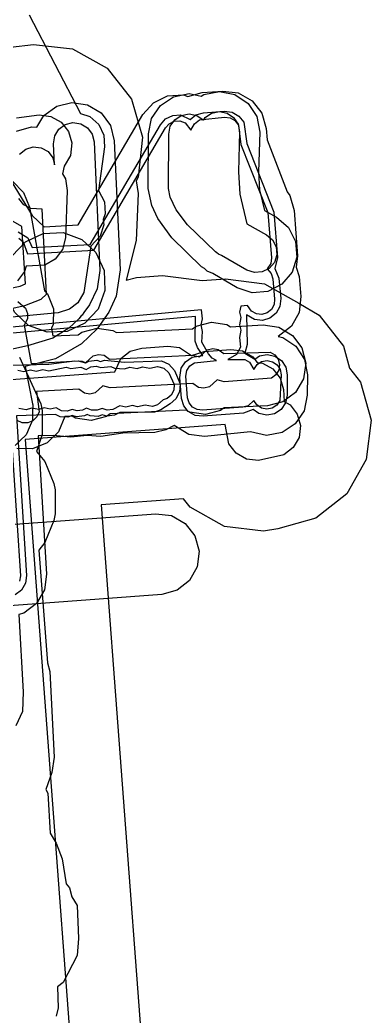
# Model space of a CAD drawing. Header units: metres. Extents: x -3943 to -3664, y 4962 to 6622.
# Drawn here: x -3811.53 to -3794.17, y 5856.15 to 5905.33 of the extents above; entities that cross this region are included whole.
import ezdxf

# ---------------------------------------------------------------- set-up
doc = ezdxf.new("R2010")
doc.units = ezdxf.units.M
doc.layers.add('AI_GREENING_EXCLUSIONS', color=1, linetype='Continuous')

msp = doc.modelspace()

# ---------------------------------------------------------------- linework, layer by layer
at = {"layer": 'AI_GREENING_EXCLUSIONS'}
for points in [[(-3811.069, 5905.572), (-3808.527, 5900.714), (-3808.069, 5900.555), (-3807.632, 5900.166), (-3807.377, 5899.639), (-3807.342, 5899.055), (-3807.64, 5896.908), (-3807.345, 5896.345), (-3807.31, 5895.761), (-3807.411, 5895.472), (-3807.387, 5895.21), (-3807.563, 5894.652), (-3808.021, 5894.16), (-3808.37, 5891.865), (-3808.67, 5891.362), (-3809.082, 5891.041), (-3809.643, 5890.874), (-3816.332, 5890.241)], [(-3811.996, 5903.98), (-3810.86, 5904.122), (-3808.922, 5903.898), (-3807.217, 5902.949), (-3806.005, 5901.42), (-3805.471, 5899.544), (-3805.69, 5897.568), (-3805.788, 5897.39), (-3805.69, 5896.765), (-3805.785, 5894.43), (-3806.276, 5892.475), (-3805.769, 5892.616), (-3804.478, 5892.712), (-3802.513, 5892.458), (-3801.369, 5892.543), (-3799.433, 5892.306), (-3797.735, 5891.345), (-3796.74, 5890.752), (-3795.539, 5889.218), (-3795.237, 5888.137), (-3794.693, 5887.443), (-3794.17, 5885.563), (-3794.406, 5883.627), (-3795.365, 5881.928), (-3796.901, 5880.725), (-3798.781, 5880.202), (-3799.48, 5880.082), (-3801.417, 5880.318), (-3803.116, 5881.277), (-3803.439, 5881.691), (-3807.517, 5881.387), (-3805.442, 5853.809)], [(-3812.148, 5897.667), (-3810.927, 5895.67), (-3810.322, 5895.12), (-3808.644, 5895.214), (-3805.446, 5900.658), (-3804.928, 5901.241), (-3804.225, 5901.581), (-3803.446, 5901.626), (-3803.222, 5901.548), (-3802.526, 5901.741), (-3801.506, 5901.818), (-3800.732, 5901.723), (-3800.052, 5901.34), (-3799.571, 5900.725), (-3799.362, 5899.974), (-3799.306, 5899.4), (-3798.316, 5896.832), (-3798.186, 5896.667), (-3797.976, 5895.915), (-3797.804, 5893.679), (-3797.87, 5893.126), (-3797.732, 5892.66), (-3797.642, 5891.665), (-3797.724, 5890.889), (-3798.097, 5890.203), (-3798.755, 5889.698), (-3798.538, 5889.653), (-3797.892, 5889.215), (-3797.463, 5888.563), (-3797.316, 5887.797), (-3797.323, 5886.797), (-3797.48, 5886.032), (-3797.918, 5885.387), (-3798.57, 5884.958), (-3799.336, 5884.811), (-3800.124, 5884.984), (-3802.402, 5884.759), (-3803.176, 5884.855), (-3803.905, 5885.302), (-3804.314, 5885.084), (-3804.856, 5884.955), (-3806.445, 5884.917), (-3807.525, 5884.766), (-3808.195, 5884.802), (-3809.013, 5884.724), (-3809.89, 5884.814), (-3810.627, 5884.791), (-3810.208, 5877.962), (-3810.313, 5877.189), (-3810.706, 5876.515), (-3811.327, 5876.042), (-3811.58, 5875.976), (-3811.365, 5872.15), (-3811.398, 5871.186), (-3811.724, 5870.477)], [(-3811.702, 5899.838), (-3810.952, 5900.055), (-3810.689, 5900.026), (-3810.338, 5900.606), (-3809.71, 5901.069), (-3808.953, 5901.256), (-3808.181, 5901.14), (-3807.513, 5900.736), (-3807.05, 5900.108), (-3806.863, 5899.351), (-3806.57, 5892.994), (-3806.777, 5891.697), (-3807.14, 5890.901), (-3807.681, 5890.127), (-3807.702, 5890.091), (-3807.71, 5890.084), (-3807.723, 5890.065), (-3808.484, 5889.332), (-3809.76, 5888.588), (-3811.26, 5888.214), (-3810.9, 5886.378), (-3810.9, 5886.36), (-3810.893, 5886.345), (-3810.901, 5885.946), (-3810.902, 5885.594), (-3810.908, 5885.58), (-3810.909, 5885.565), (-3811.071, 5885.194), (-3811.207, 5884.871), (-3811.216, 5884.862), (-3811.221, 5884.85), (-3811.518, 5884.564), (-3811.766, 5884.321)], [(-3811.581, 5894.552), (-3811.373, 5894.375), (-3811.145, 5893.772), (-3807.876, 5893.955), (-3804.325, 5900), (-3804.144, 5900.204), (-3803.898, 5900.323), (-3803.625, 5900.339), (-3803.367, 5900.249), (-3803.073, 5899.881), (-3802.906, 5900.203), (-3802.657, 5900.388), (-3801.409, 5900.521), (-3801.137, 5900.488), (-3800.9, 5900.354), (-3800.731, 5900.139), (-3800.616, 5899.185), (-3799.272, 5895.815), (-3799.1, 5893.579), (-3799.132, 5893.308), (-3799.31, 5893.036), (-3799.104, 5892.805), (-3799.027, 5892.543), (-3798.937, 5891.547), (-3798.965, 5891.275), (-3799.096, 5891.035), (-3799.308, 5890.864), (-3799.57, 5890.786), (-3799.842, 5890.815), (-3800.082, 5890.946), (-3800.273, 5891.225), (-3800.602, 5891.195), (-3800.673, 5890.899), (-3800.603, 5890.635), (-3800.673, 5890.275), (-3800.603, 5890.011), (-3800.673, 5889.651), (-3800.621, 5889.171), (-3800.826, 5888.815), (-3801.257, 5888.554), (-3800.41, 5888.563), (-3800.172, 5888.428), (-3799.964, 5888.069), (-3799.807, 5888.309), (-3799.579, 5888.459), (-3799.311, 5888.51), (-3799.044, 5888.455), (-3798.818, 5888.302), (-3798.667, 5888.074), (-3798.616, 5887.806), (-3798.678, 5886.538), (-3798.831, 5886.312), (-3799.059, 5886.162), (-3799.328, 5886.111), (-3799.595, 5886.166), (-3799.821, 5886.319), (-3799.969, 5886.544), (-3800.24, 5886.277), (-3800.503, 5886.204), (-3802.498, 5886.056), (-3802.769, 5886.089), (-3802.998, 5886.216), (-3803.167, 5886.422), (-3803.247, 5886.677), (-3803.327, 5887.746), (-3803.276, 5888.014), (-3803.126, 5888.242), (-3802.9, 5888.396), (-3801.81, 5888.513), (-3802.033, 5888.635), (-3802.205, 5888.848), (-3802.539, 5889.426), (-3802.498, 5889.942), (-3802.569, 5890.276), (-3802.498, 5890.566), (-3802.555, 5891.017), (-3812.663, 5890.099)], [(-3811.611, 5894.871), (-3811.138, 5894.562), (-3810.923, 5894.085), (-3808.053, 5894.246), (-3804.584, 5900.152), (-3804.325, 5900.443), (-3803.973, 5900.613), (-3803.584, 5900.636), (-3803.112, 5900.416), (-3802.826, 5900.639), (-3802.45, 5900.744), (-3801.431, 5900.821), (-3801.044, 5900.773), (-3800.704, 5900.582), (-3800.463, 5900.274), (-3800.308, 5899.219), (-3798.973, 5895.838), (-3798.801, 5893.603), (-3798.934, 5893.061), (-3798.728, 5892.57), (-3798.638, 5891.574), (-3798.679, 5891.186), (-3798.866, 5890.843), (-3799.169, 5890.598), (-3799.543, 5890.488), (-3799.931, 5890.529), (-3800.32, 5890.772), (-3800.302, 5889.31), (-3800.416, 5888.87), (-3799.922, 5888.586), (-3799.692, 5888.737), (-3799.309, 5888.81), (-3798.927, 5888.732), (-3798.604, 5888.513), (-3798.389, 5888.187), (-3798.316, 5887.804), (-3798.323, 5886.804), (-3798.402, 5886.421), (-3798.621, 5886.099), (-3798.946, 5885.884), (-3799.33, 5885.811), (-3799.712, 5885.889), (-3800.004, 5886.088), (-3800.481, 5885.905), (-3802.476, 5885.757), (-3802.863, 5885.804), (-3803.203, 5885.996), (-3803.431, 5886.28), (-3803.545, 5886.643), (-3803.624, 5887.677), (-3803.554, 5888.127), (-3803.339, 5888.453), (-3803.016, 5888.672), (-3802.487, 5888.764), (-3802.755, 5889.161), (-3802.857, 5889.475), (-3802.85, 5890.689), (-3812.614, 5889.802)], [(-3811.695, 5900.493), (-3810.576, 5900.634), (-3809.995, 5900.566), (-3809.483, 5900.282), (-3809.12, 5899.823), (-3808.96, 5899.26), (-3809.023, 5898.637), (-3809.333, 5898.104), (-3809.425, 5897.726), (-3809.278, 5897.485), (-3809.187, 5896.907), (-3809.282, 5894.572), (-3809.425, 5893.992), (-3809.783, 5893.514), (-3810.299, 5893.213), (-3811.225, 5893.162), (-3811.293, 5892.91), (-3811.651, 5892.446)], [(-3811.546, 5898.706), (-3811.241, 5898.95), (-3810.866, 5899.059), (-3810.479, 5899.016), (-3810.137, 5898.828), (-3809.893, 5898.523), (-3809.811, 5898.179), (-3809.86, 5899.213), (-3809.801, 5899.598), (-3809.6, 5899.932), (-3809.285, 5900.164), (-3808.907, 5900.257), (-3808.521, 5900.199), (-3808.187, 5899.997), (-3807.955, 5899.683), (-3807.862, 5899.305), (-3807.569, 5892.948), (-3807.711, 5892.056), (-3808.085, 5891.269), (-3808.374, 5890.883), (-3808.45, 5890.754), (-3808.5, 5890.716), (-3808.61, 5890.57), (-3809.112, 5890.111), (-3809.9, 5889.619), (-3811.147, 5889.243), (-3812.424, 5888.955)], [(-3811.886, 5897.372), (-3811.343, 5896.812), (-3811.056, 5896.086), (-3810.313, 5891.958), (-3810.156, 5891.796), (-3809.869, 5891.071), (-3809.881, 5890.291), (-3809.962, 5890.104), (-3809.893, 5889.729), (-3808.645, 5889.781), (-3808.464, 5889.915), (-3807.708, 5890.107), (-3806.936, 5889.995), (-3806.761, 5889.891), (-3803.004, 5890.073), (-3802.823, 5890.208), (-3802.066, 5890.399), (-3801.294, 5890.287), (-3801.12, 5890.183), (-3799.497, 5890.267), (-3798.724, 5890.155), (-3798.054, 5889.755), (-3797.588, 5889.13), (-3797.396, 5888.373), (-3797.508, 5887.601), (-3797.908, 5886.931), (-3798.533, 5886.464), (-3799.29, 5886.273), (-3801.424, 5886.174), (-3801.605, 5886.04), (-3802.361, 5885.848), (-3803.134, 5885.96), (-3803.308, 5886.064), (-3807.066, 5885.882), (-3807.246, 5885.747), (-3808.003, 5885.556), (-3808.775, 5885.668), (-3808.949, 5885.772), (-3809.31, 5885.753), (-3809.621, 5884.985), (-3810.181, 5884.442), (-3810.907, 5884.154), (-3811.687, 5884.166)], [(-3813.784, 5890.692), (-3811.279, 5891.22), (-3810.471, 5891.543), (-3810.218, 5891.787), (-3810.429, 5895.986), (-3810.988, 5896.015), (-3811.33, 5896.203), (-3811.574, 5896.507)], [(-3814.004, 5891.668), (-3811.522, 5892.19), (-3811.255, 5892.302), (-3811.425, 5895.136), (-3811.974, 5895.437)], [(-3811.635, 5891.423), (-3811.248, 5891.091), (-3811.148, 5890.837), (-3811.152, 5890.564), (-3811.312, 5890.263), (-3810.966, 5888.371), (-3808.641, 5888.492), (-3808.284, 5888.401), (-3807.905, 5888.742), (-3807.641, 5888.809), (-3807.37, 5888.77), (-3807.093, 5888.572), (-3802.999, 5888.784), (-3802.643, 5888.693), (-3802.264, 5889.034), (-3801.999, 5889.101), (-3801.729, 5889.062), (-3801.451, 5888.864), (-3799.159, 5888.93), (-3798.925, 5888.79), (-3798.761, 5888.571), (-3798.694, 5888.306), (-3798.734, 5888.036), (-3798.873, 5887.801), (-3799.092, 5887.638), (-3801.429, 5887.463), (-3801.785, 5887.554), (-3802.164, 5887.213), (-3802.429, 5887.146), (-3802.699, 5887.186), (-3802.977, 5887.383), (-3807.07, 5887.171), (-3807.426, 5887.262), (-3807.805, 5886.921), (-3808.07, 5886.854), (-3808.34, 5886.893), (-3808.618, 5887.091), (-3810.712, 5886.982), (-3810.582, 5885.975), (-3810.69, 5885.724), (-3810.887, 5885.534), (-3811.141, 5885.433), (-3811.414, 5885.437), (-3811.664, 5885.546)], [(-3812.859, 5887.508), (-3806.84, 5887.955), (-3806.534, 5888.609), (-3806.073, 5888.969), (-3805.509, 5889.126), (-3804.218, 5889.222), (-3803.637, 5889.15), (-3803.042, 5888.752), (-3802.417, 5888.956), (-3801.109, 5889.053), (-3800.528, 5888.982), (-3800.019, 5888.694), (-3799.804, 5888.419), (-3799.531, 5888.386), (-3799.022, 5888.098), (-3798.662, 5887.638), (-3798.504, 5887.075), (-3798.459, 5886.484), (-3798.178, 5886.325), (-3797.817, 5885.864), (-3797.66, 5885.3), (-3797.731, 5884.719), (-3798.019, 5884.21), (-3798.479, 5883.849), (-3799.743, 5883.573), (-3800.324, 5883.643), (-3800.834, 5883.931), (-3801.194, 5884.392), (-3801.382, 5885.354), (-3811.27, 5884.617), (-3808.858, 5852.56)], [(-3811.55, 5888.671), (-3810.485, 5886.369), (-3810.42, 5886.047), (-3810.42, 5884.859), (-3810.702, 5884.019), (-3810.298, 5883.53), (-3809.845, 5882.446), (-3809.78, 5882.124), (-3809.78, 5880.936), (-3809.845, 5880.614), (-3810.298, 5879.53), (-3810.587, 5879.155), (-3810.17, 5873.585), (-3810.051, 5873.159), (-3809.832, 5868.933), (-3809.953, 5868.165), (-3810.251, 5867.337), (-3810.153, 5867.153), (-3810.032, 5865.168), (-3809.737, 5864.686), (-3809.446, 5863.916), (-3809.234, 5862.667), (-3809.074, 5862.485), (-3808.953, 5862.04), (-3808.69, 5861.612), (-3808.637, 5859.971), (-3808.703, 5859.129), (-3809.386, 5857.805), (-3809.663, 5857.597), (-3809.629, 5856.554), (-3809.738, 5856.133)], [(-3813.181, 5888.25), (-3810.101, 5888.324), (-3808.837, 5888.494), (-3808.447, 5888.473), (-3808.274, 5888.39), (-3808.116, 5888.478), (-3807.729, 5888.524), (-3807.537, 5888.47), (-3807.349, 5888.535), (-3806.358, 5888.428), (-3804.536, 5888.494), (-3804.173, 5888.327), (-3803.888, 5888.017), (-3803.605, 5887.36), (-3803.636, 5886.971), (-3803.813, 5886.624), (-3804.109, 5886.37), (-3804.556, 5886.072), (-3804.867, 5885.962), (-3806.581, 5885.952), (-3806.85, 5885.814), (-3807.237, 5885.769), (-3807.454, 5885.83), (-3807.666, 5885.756), (-3808.056, 5885.777), (-3808.204, 5885.848), (-3808.337, 5885.773), (-3808.725, 5885.727), (-3808.942, 5885.789), (-3809.154, 5885.714), (-3809.544, 5885.735), (-3809.77, 5885.844), (-3811.69, 5885.78), (-3811.206, 5877.901), (-3811.258, 5877.515), (-3811.455, 5877.177), (-3811.765, 5876.941)], [(-3811.632, 5888.03), (-3811.34, 5887.967), (-3811.008, 5888.047), (-3810.716, 5887.985), (-3810.386, 5888.065), (-3810.092, 5888.002), (-3809.24, 5888.183), (-3809.015, 5888.12), (-3808.522, 5888.182), (-3808.25, 5888.066), (-3808.024, 5888.193), (-3807.752, 5888.225), (-3807.527, 5888.161), (-3807.034, 5888.224), (-3806.854, 5888.137), (-3806.35, 5888.106), (-3806.088, 5888.183), (-3805.726, 5888.124), (-3805.464, 5888.201), (-3805.102, 5888.141), (-3804.724, 5888.22), (-3804.419, 5888.129), (-3804.168, 5887.898), (-3803.903, 5887.325), (-3803.925, 5887.053), (-3804.048, 5886.809), (-3804.256, 5886.632), (-3804.44, 5886.572), (-3804.721, 5886.325), (-3804.979, 5886.249), (-3805.342, 5886.309), (-3805.721, 5886.23), (-3805.966, 5886.291), (-3806.297, 5886.211), (-3806.59, 5886.274), (-3806.942, 5886.1), (-3807.213, 5886.068), (-3807.464, 5886.139), (-3807.709, 5886.053), (-3807.982, 5886.067), (-3808.243, 5886.163), (-3808.43, 5886.058), (-3808.701, 5886.026), (-3808.952, 5886.097), (-3809.197, 5886.011), (-3809.469, 5886.026), (-3809.741, 5886.172), (-3810.038, 5886.107), (-3810.332, 5886.17), (-3810.594, 5886.093), (-3810.956, 5886.152), (-3811.218, 5886.075), (-3811.58, 5886.135)], [(-3812.049, 5886.069), (-3811.505, 5877.883), (-3811.542, 5877.612)], [(-3811.768, 5880.43), (-3804.808, 5880.948), (-3804.034, 5880.853), (-3803.354, 5880.469), (-3802.874, 5879.854), (-3802.665, 5879.102), (-3802.76, 5878.328), (-3803.144, 5877.648), (-3803.759, 5877.168), (-3804.511, 5876.959), (-3812.263, 5876.382)]]:
    msp.add_lwpolyline(points, dxfattribs=at)
for points in [[(-3804.714, 5895.531), (-3805.005, 5896.169), (-3805.185, 5897.008), (-3805.173, 5899.696), (-3805.018, 5900.46), (-3804.581, 5901.107), (-3803.93, 5901.538), (-3803.164, 5901.687), (-3802.561, 5901.564), (-3802.43, 5901.651), (-3801.664, 5901.8), (-3800.899, 5901.644), (-3800.252, 5901.208), (-3799.822, 5900.557), (-3799.673, 5899.791), (-3799.731, 5897.821), (-3799.679, 5896.933), (-3799.436, 5895.92), (-3798.849, 5895.592), (-3798.254, 5895.087), (-3797.899, 5894.392), (-3797.836, 5893.614), (-3798.076, 5892.872), (-3798.581, 5892.277), (-3799.276, 5891.922), (-3800.054, 5891.859), (-3800.796, 5892.099), (-3801.997, 5892.816), (-3802.264, 5892.922), (-3802.405, 5893.059), (-3802.546, 5893.144), (-3804.025, 5894.577), (-3804.714, 5895.531)], [(-3804.096, 5900.074), (-3803.877, 5900.397), (-3803.552, 5900.612), (-3803.169, 5900.687), (-3802.787, 5900.609), (-3802.463, 5900.391), (-3802.46, 5900.386), (-3802.377, 5900.51), (-3802.051, 5900.725), (-3801.668, 5900.8), (-3801.286, 5900.722), (-3800.963, 5900.504), (-3800.747, 5900.178), (-3800.673, 5899.795), (-3800.731, 5897.825), (-3800.657, 5896.725), (-3800.305, 5895.255), (-3799.336, 5894.719), (-3799.038, 5894.466), (-3798.861, 5894.119), (-3798.829, 5893.73), (-3798.949, 5893.359), (-3799.202, 5893.061), (-3799.549, 5892.884), (-3799.938, 5892.852), (-3800.309, 5892.972), (-3801.56, 5893.697), (-3801.72, 5893.761), (-3801.793, 5893.832), (-3801.861, 5893.872), (-3803.246, 5895.204), (-3803.804, 5895.947), (-3804.095, 5896.584), (-3804.185, 5897.004), (-3804.173, 5899.691), (-3804.096, 5900.074)], [(-3808.471, 5894.486), (-3807.772, 5893.839), (-3807.363, 5892.957), (-3807.324, 5891.971), (-3807.665, 5891.054), (-3808.312, 5890.355), (-3809.194, 5889.946), (-3810.18, 5889.907), (-3811.097, 5890.248), (-3811.796, 5890.895), (-3812.205, 5891.777), (-3812.244, 5892.763), (-3811.903, 5893.68), (-3811.256, 5894.379), (-3810.374, 5894.788), (-3809.388, 5894.827), (-3808.471, 5894.486)]]:
    msp.add_lwpolyline(points, close=True, dxfattribs=at)

doc.saveas('drawing.dxf')
